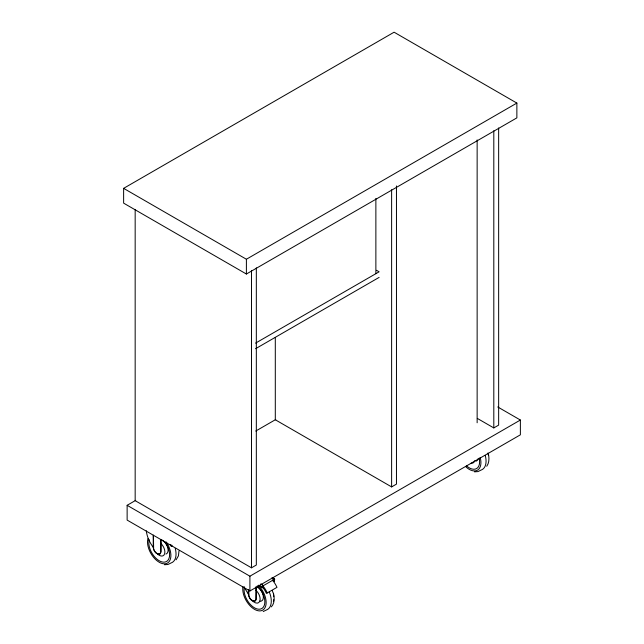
<?xml version="1.0" encoding="UTF-8"?>
<svg xmlns="http://www.w3.org/2000/svg" width="644" height="644" viewBox="0 0 644 644"><rect width="100%" height="100%" fill="white"/><g stroke="black" fill="none" stroke-linecap="round" stroke-linejoin="round"><path stroke-width="0.97" d="M160.815 543.085L160.815 539.527M160.3 553.695L160.799 552.093L160.944 539.455M159.704 554.13L160.936 552.021L160.944 543.005M256.062 590.146L256.062 586.587M255.926 600.063L256.191 587.409M254.952 601.198L256.183 599.081L256.191 590.073M179 550.99L178.412 555.917L176.078 559.821M258.647 585.38L262.953 587.795L263.307 585.702L274.674 579.133L272.259 577.459M262.953 587.795L263.42 585.726L261.013 584.06M272.468 580.341L274.191 581.307L274.529 579.318L272.122 577.644M274.191 581.307L274.674 579.133M486.759 466.256C489.488 462.497 489.239 457.586 488.265 453.279M271.325 606.881C274.795 603.283 274.505 597.777 273.491 593.245M255.676 600.683C250.234 603.138 247.111 594.179 248.552 590.033M123.624 188.354L394.096 32.2L516.866 103.08L516.866 117.868L246.394 274.022L123.624 203.134L123.624 188.354L246.394 259.242L516.866 103.08M255.579 343.123L379.107 271.808L376.499 270.303M255.579 348.718L379.107 277.403M497.74 406.968L520.376 420.033L520.376 434.821L249.904 590.975L127.134 520.086L127.134 505.307L135.723 500.348M255.757 431.045L275.769 419.494M135.168 209.517L135.168 500.67L251.482 567.823L256.328 565.021L256.328 267.856M275.302 337.44L275.302 419.767L391.616 486.912L396.463 484.119L396.463 185.947M477.309 418.399L493.803 427.922L498.649 425.121L498.649 127.955M127.134 505.307L249.904 576.195L520.376 420.033M263.211 611.55L266.342 610.021A18.378 10.61 60 0 0 269.273 591.908M159.833 554.057C156.387 554.87 153.554 550.878 153.312 547.77L153.288 535.285M474.483 471.835L477.985 471.585L481.124 470.056A18.378 10.61 60 0 0 485.254 455.461M164.462 564.74L167.963 564.49L171.095 562.961A18.378 10.61 60 0 0 175.232 548.366M159.06 554.21C155.969 553.8 153.691 550.684 153.441 547.698L153.417 535.212M254.308 601.279C249.252 600.482 247.811 594.259 248.681 589.952M272.597 580.268L274.32 581.234M258.775 585.299L263.082 587.722M260.892 584.019L263.307 585.702M244.462 587.827L248.874 594.863L248.785 590.049M146.277 530.769C147.025 536.983 149.778 542.892 153.626 547.794L153.409 535.776M493.803 130.748L493.803 427.922M477.14 139.917L477.14 422.77M391.616 189.747L391.616 486.912M375.871 198.4L375.871 273.676M251.482 270.649L251.482 567.823M249.904 576.195L249.904 590.975M246.394 259.242L246.394 274.022M474.7 460.782A8.042 4.645 60 0 1 471.199 463.141M480.199 457.49A16.543 9.547 60 0 1 477.824 469.967A16.543 9.547 60 0 1 466.063 467.021M479.184 458.142A14.699 8.485 60 0 1 476.649 468.542A14.699 8.485 60 0 1 466.417 465.781M477.937 458.914A8.042 4.645 60 0 1 475.98 461.168M487.87 453.062A16.543 9.547 60 0 1 488.297 454.93M166.184 541.95A16.543 9.547 60 0 1 169.364 561.302A16.543 9.547 60 0 1 154.697 558.606A16.543 9.547 60 0 1 147.943 538.593M160.461 539.591A8.042 4.645 60 0 1 167.392 546.531A8.042 4.645 60 0 1 165.959 554.073M160.742 543.319A8.042 4.645 60 0 1 164.679 553.687A8.042 4.645 60 0 1 157.667 554.178M164.969 542.087A14.699 8.485 60 0 1 168.406 559.644A14.699 8.485 60 0 1 155.365 557.688A14.699 8.485 60 0 1 149.199 539.72M170.322 544.615A17.992 10.393 60 0 1 171.183 546.37L172.045 545.879A17.799 10.28 60 0 0 171.626 544.993M258.308 585.291A16.543 9.547 60 0 1 265.658 606.141A16.543 9.547 60 0 1 251.643 607.3A16.543 9.547 60 0 1 242.981 586.563M257.455 587.256A8.042 4.645 60 0 1 263.259 595.877A8.042 4.645 60 0 1 259.653 601.246M255.99 590.379A8.042 4.645 60 0 1 259.733 601.287A8.042 4.645 60 0 1 251.812 600.095M257.262 585.879A14.699 8.485 60 0 1 264.459 604.837A14.699 8.485 60 0 1 251.643 605.746A14.699 8.485 60 0 1 244.446 586.789M272.323 590.661A16.543 9.547 60 0 1 273.096 593.027M273.515 594.895A16.543 9.547 60 0 1 273.756 596.714M273.74 599.661A16.543 9.547 60 0 1 273.386 601.536M272.291 579.978A17.799 10.28 60 0 1 276.984 587.344L266.431 593.43A17.992 10.393 60 0 0 262.349 586.805M263.211 586.306A17.799 10.28 60 0 1 267.292 592.939"/></g></svg>
